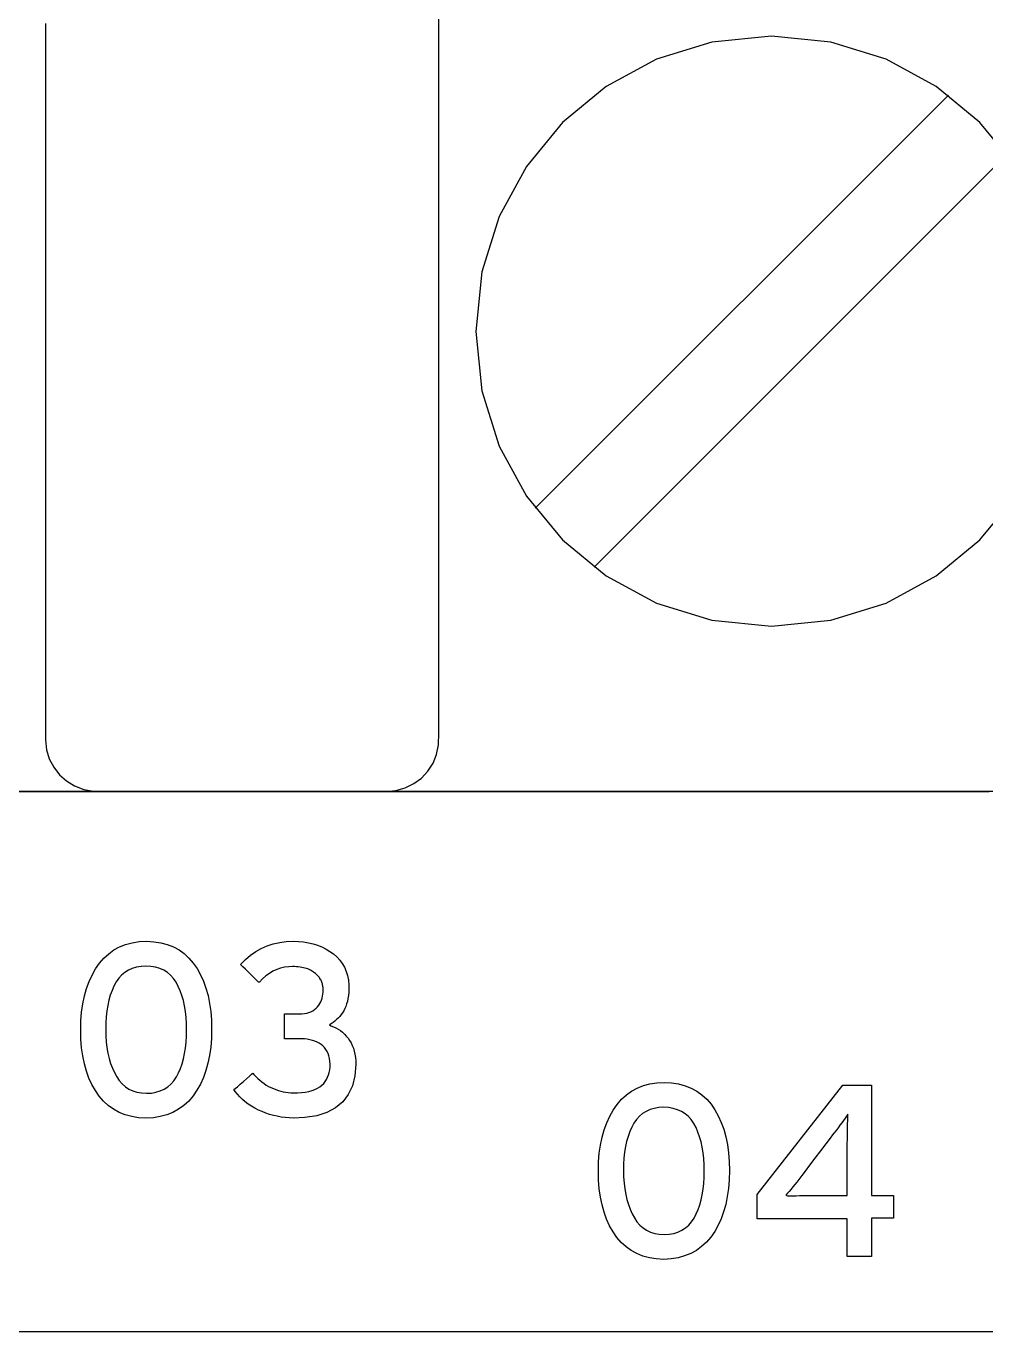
# Model space of a CAD drawing. Extents: x 1 to 47.7, y 0.2 to 35.
# Drawn here: x 27.349 to 27.893, y 10.665 to 11.405 of the extents above; entities that cross this region are included whole.
import ezdxf

# ---------------------------------------------------------------- set-up
doc = ezdxf.new("R2010")
doc.units = 0
doc.header["$MEASUREMENT"] = 0
for name, color, linetype in [('5_1___24__TARGET_LEDS___12', 7, 'CONTINUOUS'), ('6_1__EMPTY_IO_BOARD_POSITI', 7, 'CONTINUOUS'), ('6_2___8__INDEPENDENT_INPUT', 7, 'CONTINUOUS'), ('6_3___8__OPTOISO_INDEPENDE', 7, 'CONTINUOUS'), ('6_4___24__OPTOISO_INDEPEND', 7, 'CONTINUOUS'), ('6_5___8__INDEPENDENT_INPUT', 7, 'CONTINUOUS'), ('6_6___8__INDEPENDENT_INPUT', 7, 'CONTINUOUS'), ('6_7___8__OPTOISO_INDEPENDE', 7, 'CONTINUOUS'), ('6_8___8__OPTOISO_INDEPENDE', 7, 'CONTINUOUS'), ('8_0_____DWG', 7, 'CONTINUOUS')]:
    doc.layers.add(name, color=color, linetype=linetype)

msp = doc.modelspace()

# ---------------------------------------------------------------- linework, layer by layer
at = {"layer": '5_1___24__TARGET_LEDS___12'}
for points in [[(27.35966, 11.40652), (27.35966, 11.37679), (27.35966, 11.32502), (27.35966, 11.25921), (27.35966, 11.1874), (27.35966, 11.11759), (27.35966, 11.0578), (27.35966, 11.01604), (27.35966, 11.00034), (27.3602, 10.99478), (27.36176, 10.98958), (27.36423, 10.98482), (27.36751, 10.98062), (27.37151, 10.97706), (27.37612, 10.97424), (27.38124, 10.97227), (27.38677, 10.97124), (27.39129, 10.9711), (27.40309, 10.9711), (27.42364, 10.9711), (27.44976, 10.9711), (27.47827, 10.9711), (27.50598, 10.9711), (27.52971, 10.9711), (27.54628, 10.9711), (27.55252, 10.9711), (27.55821, 10.97163), (27.56355, 10.97314), (27.56843, 10.97555), (27.57274, 10.97875), (27.57639, 10.98264), (27.57928, 10.98714), (27.58131, 10.99213), (27.58237, 10.99753), (27.58251, 11.00444), (27.58251, 11.03416), (27.58251, 11.08594), (27.58251, 11.15174), (27.58251, 11.22356), (27.58251, 11.29337), (27.58251, 11.35316), (27.58251, 11.39491), (27.58251, 11.41061)], [(27.90974, 11.32546), (27.88931, 11.35025), (27.86455, 11.37072), (27.83614, 11.38617), (27.80475, 11.39594), (27.77105, 11.39935), (27.7373, 11.39594), (27.70587, 11.38617), (27.67743, 11.37072), (27.65265, 11.35025), (27.63221, 11.32546), (27.61678, 11.29702), (27.60702, 11.26561), (27.60362, 11.2319), (27.60702, 11.19822), (27.61678, 11.16685), (27.63221, 11.13847), (27.65265, 11.11375), (27.67743, 11.09335), (27.70587, 11.07795), (27.7373, 11.06822), (27.77105, 11.06483), (27.80475, 11.06822), (27.83614, 11.07795), (27.86455, 11.09335), (27.88931, 11.11375), (27.90974, 11.13847)], [(27.63721, 11.13167), (27.87147, 11.36593)], [(27.67063, 11.09825), (27.90489, 11.33251)], [(27.34107, 10.9711), (27.44018, 10.9711), (27.54553, 10.9711), (27.65666, 10.9711), (27.77314, 10.9711), (27.89452, 10.9711)]]:
    msp.add_lwpolyline(points, dxfattribs=at)
at = {"layer": '6_1__EMPTY_IO_BOARD_POSITI'}
msp.add_lwpolyline([(27.95083, 10.97103), (27.86365, 10.97103), (27.77871, 10.97103), (27.69614, 10.97103), (27.61611, 10.97103), (27.53877, 10.97103), (27.46427, 10.97103), (27.39277, 10.97103), (27.32442, 10.97103)], dxfattribs=at)
at = {"layer": '6_2___8__INDEPENDENT_INPUT'}
for points in [[(27.35966, 11.40652), (27.35966, 11.37679), (27.35966, 11.32502), (27.35966, 11.25921), (27.35966, 11.1874), (27.35966, 11.11759), (27.35966, 11.0578), (27.35966, 11.01604), (27.35966, 11.00034), (27.3602, 10.99478), (27.36176, 10.98958), (27.36423, 10.98482), (27.36751, 10.98062), (27.37151, 10.97706), (27.37612, 10.97424), (27.38124, 10.97227), (27.38677, 10.97124), (27.39129, 10.9711), (27.40309, 10.9711), (27.42364, 10.9711), (27.44976, 10.9711), (27.47827, 10.9711), (27.50598, 10.9711), (27.52971, 10.9711), (27.54628, 10.9711), (27.55252, 10.9711), (27.55821, 10.97163), (27.56355, 10.97314), (27.56843, 10.97555), (27.57274, 10.97875), (27.57639, 10.98264), (27.57928, 10.98714), (27.58131, 10.99213), (27.58237, 10.99753), (27.58251, 11.00444), (27.58251, 11.03416), (27.58251, 11.08594), (27.58251, 11.15174), (27.58251, 11.22356), (27.58251, 11.29337), (27.58251, 11.35316), (27.58251, 11.39491), (27.58251, 11.41061)], [(27.90974, 11.32546), (27.88931, 11.35025), (27.86455, 11.37072), (27.83614, 11.38617), (27.80475, 11.39594), (27.77105, 11.39935), (27.7373, 11.39594), (27.70587, 11.38617), (27.67743, 11.37072), (27.65265, 11.35025), (27.63221, 11.32546), (27.61678, 11.29702), (27.60702, 11.26561), (27.60362, 11.2319), (27.60702, 11.19822), (27.61678, 11.16685), (27.63221, 11.13847), (27.65265, 11.11375), (27.67743, 11.09335), (27.70587, 11.07795), (27.7373, 11.06822), (27.77105, 11.06483), (27.80475, 11.06822), (27.83614, 11.07795), (27.86455, 11.09335), (27.88931, 11.11375), (27.90974, 11.13847)], [(27.63721, 11.13167), (27.87147, 11.36593)], [(27.67063, 11.09825), (27.90489, 11.33251)], [(27.34107, 10.9711), (27.44018, 10.9711), (27.54553, 10.9711), (27.65666, 10.9711), (27.77314, 10.9711), (27.89452, 10.9711)]]:
    msp.add_lwpolyline(points, dxfattribs=at)
at = {"layer": '6_3___8__OPTOISO_INDEPENDE'}
for points in [[(27.35966, 11.40652), (27.35966, 11.37679), (27.35966, 11.32502), (27.35966, 11.25921), (27.35966, 11.1874), (27.35966, 11.11759), (27.35966, 11.0578), (27.35966, 11.01604), (27.35966, 11.00034), (27.3602, 10.99478), (27.36176, 10.98958), (27.36423, 10.98482), (27.36751, 10.98062), (27.37151, 10.97706), (27.37612, 10.97424), (27.38124, 10.97227), (27.38677, 10.97124), (27.39129, 10.9711), (27.40309, 10.9711), (27.42364, 10.9711), (27.44976, 10.9711), (27.47827, 10.9711), (27.50598, 10.9711), (27.52971, 10.9711), (27.54628, 10.9711), (27.55252, 10.9711), (27.55821, 10.97163), (27.56355, 10.97314), (27.56843, 10.97555), (27.57274, 10.97875), (27.57639, 10.98264), (27.57928, 10.98714), (27.58131, 10.99213), (27.58237, 10.99753), (27.58251, 11.00444), (27.58251, 11.03416), (27.58251, 11.08594), (27.58251, 11.15174), (27.58251, 11.22356), (27.58251, 11.29337), (27.58251, 11.35316), (27.58251, 11.39491), (27.58251, 11.41061)], [(27.90974, 11.32546), (27.88931, 11.35025), (27.86455, 11.37072), (27.83614, 11.38617), (27.80475, 11.39594), (27.77105, 11.39935), (27.7373, 11.39594), (27.70587, 11.38617), (27.67743, 11.37072), (27.65265, 11.35025), (27.63221, 11.32546), (27.61678, 11.29702), (27.60702, 11.26561), (27.60362, 11.2319), (27.60702, 11.19822), (27.61678, 11.16685), (27.63221, 11.13847), (27.65265, 11.11375), (27.67743, 11.09335), (27.70587, 11.07795), (27.7373, 11.06822), (27.77105, 11.06483), (27.80475, 11.06822), (27.83614, 11.07795), (27.86455, 11.09335), (27.88931, 11.11375), (27.90974, 11.13847)], [(27.63721, 11.13167), (27.87147, 11.36593)], [(27.67063, 11.09825), (27.90489, 11.33251)], [(27.34107, 10.9711), (27.44018, 10.9711), (27.54553, 10.9711), (27.65666, 10.9711), (27.77314, 10.9711), (27.89452, 10.9711)]]:
    msp.add_lwpolyline(points, dxfattribs=at)
at = {"layer": '6_4___24__OPTOISO_INDEPEND'}
for points in [[(27.35966, 11.40652), (27.35966, 11.37679), (27.35966, 11.32502), (27.35966, 11.25921), (27.35966, 11.1874), (27.35966, 11.11759), (27.35966, 11.0578), (27.35966, 11.01604), (27.35966, 11.00034), (27.3602, 10.99478), (27.36176, 10.98958), (27.36423, 10.98482), (27.36751, 10.98062), (27.37151, 10.97706), (27.37612, 10.97424), (27.38124, 10.97227), (27.38677, 10.97124), (27.39129, 10.9711), (27.40309, 10.9711), (27.42364, 10.9711), (27.44976, 10.9711), (27.47827, 10.9711), (27.50598, 10.9711), (27.52971, 10.9711), (27.54628, 10.9711), (27.55252, 10.9711), (27.55821, 10.97163), (27.56355, 10.97314), (27.56843, 10.97555), (27.57274, 10.97875), (27.57639, 10.98264), (27.57928, 10.98714), (27.58131, 10.99213), (27.58237, 10.99753), (27.58251, 11.00444), (27.58251, 11.03416), (27.58251, 11.08594), (27.58251, 11.15174), (27.58251, 11.22356), (27.58251, 11.29337), (27.58251, 11.35316), (27.58251, 11.39491), (27.58251, 11.41061)], [(27.90974, 11.32546), (27.88931, 11.35025), (27.86455, 11.37072), (27.83614, 11.38617), (27.80475, 11.39594), (27.77105, 11.39935), (27.7373, 11.39594), (27.70587, 11.38617), (27.67743, 11.37072), (27.65265, 11.35025), (27.63221, 11.32546), (27.61678, 11.29702), (27.60702, 11.26561), (27.60362, 11.2319), (27.60702, 11.19822), (27.61678, 11.16685), (27.63221, 11.13847), (27.65265, 11.11375), (27.67743, 11.09335), (27.70587, 11.07795), (27.7373, 11.06822), (27.77105, 11.06483), (27.80475, 11.06822), (27.83614, 11.07795), (27.86455, 11.09335), (27.88931, 11.11375), (27.90974, 11.13847)], [(27.63721, 11.13167), (27.87147, 11.36593)], [(27.67063, 11.09825), (27.90489, 11.33251)], [(27.34107, 10.9711), (27.44018, 10.9711), (27.54553, 10.9711), (27.65666, 10.9711), (27.77314, 10.9711), (27.89452, 10.9711)]]:
    msp.add_lwpolyline(points, dxfattribs=at)
at = {"layer": '6_5___8__INDEPENDENT_INPUT'}
for points in [[(27.35966, 11.40652), (27.35966, 11.37679), (27.35966, 11.32502), (27.35966, 11.25921), (27.35966, 11.1874), (27.35966, 11.11759), (27.35966, 11.0578), (27.35966, 11.01604), (27.35966, 11.00034), (27.3602, 10.99478), (27.36176, 10.98958), (27.36423, 10.98482), (27.36751, 10.98062), (27.37151, 10.97706), (27.37612, 10.97424), (27.38124, 10.97227), (27.38677, 10.97124), (27.39129, 10.9711), (27.40309, 10.9711), (27.42364, 10.9711), (27.44976, 10.9711), (27.47827, 10.9711), (27.50598, 10.9711), (27.52971, 10.9711), (27.54628, 10.9711), (27.55252, 10.9711), (27.55821, 10.97163), (27.56355, 10.97314), (27.56843, 10.97555), (27.57274, 10.97875), (27.57639, 10.98264), (27.57928, 10.98714), (27.58131, 10.99213), (27.58237, 10.99753), (27.58251, 11.00444), (27.58251, 11.03416), (27.58251, 11.08594), (27.58251, 11.15174), (27.58251, 11.22356), (27.58251, 11.29337), (27.58251, 11.35316), (27.58251, 11.39491), (27.58251, 11.41061)], [(27.90974, 11.32546), (27.88931, 11.35025), (27.86455, 11.37072), (27.83614, 11.38617), (27.80475, 11.39594), (27.77105, 11.39935), (27.7373, 11.39594), (27.70587, 11.38617), (27.67743, 11.37072), (27.65265, 11.35025), (27.63221, 11.32546), (27.61678, 11.29702), (27.60702, 11.26561), (27.60362, 11.2319), (27.60702, 11.19822), (27.61678, 11.16685), (27.63221, 11.13847), (27.65265, 11.11375), (27.67743, 11.09335), (27.70587, 11.07795), (27.7373, 11.06822), (27.77105, 11.06483), (27.80475, 11.06822), (27.83614, 11.07795), (27.86455, 11.09335), (27.88931, 11.11375), (27.90974, 11.13847)], [(27.63721, 11.13167), (27.87147, 11.36593)], [(27.67063, 11.09825), (27.90489, 11.33251)], [(27.34107, 10.9711), (27.44018, 10.9711), (27.54553, 10.9711), (27.65666, 10.9711), (27.77314, 10.9711), (27.89452, 10.9711)]]:
    msp.add_lwpolyline(points, dxfattribs=at)
at = {"layer": '6_6___8__INDEPENDENT_INPUT'}
for points in [[(27.35966, 11.40652), (27.35966, 11.37679), (27.35966, 11.32502), (27.35966, 11.25921), (27.35966, 11.1874), (27.35966, 11.11759), (27.35966, 11.0578), (27.35966, 11.01604), (27.35966, 11.00034), (27.3602, 10.99478), (27.36176, 10.98958), (27.36423, 10.98482), (27.36751, 10.98062), (27.37151, 10.97706), (27.37612, 10.97424), (27.38124, 10.97227), (27.38677, 10.97124), (27.39129, 10.9711), (27.40309, 10.9711), (27.42364, 10.9711), (27.44976, 10.9711), (27.47827, 10.9711), (27.50598, 10.9711), (27.52971, 10.9711), (27.54628, 10.9711), (27.55252, 10.9711), (27.55821, 10.97163), (27.56355, 10.97314), (27.56843, 10.97555), (27.57274, 10.97875), (27.57639, 10.98264), (27.57928, 10.98714), (27.58131, 10.99213), (27.58237, 10.99753), (27.58251, 11.00444), (27.58251, 11.03416), (27.58251, 11.08594), (27.58251, 11.15174), (27.58251, 11.22356), (27.58251, 11.29337), (27.58251, 11.35316), (27.58251, 11.39491), (27.58251, 11.41061)], [(27.90974, 11.32546), (27.88931, 11.35025), (27.86455, 11.37072), (27.83614, 11.38617), (27.80475, 11.39594), (27.77105, 11.39935), (27.7373, 11.39594), (27.70587, 11.38617), (27.67743, 11.37072), (27.65265, 11.35025), (27.63221, 11.32546), (27.61678, 11.29702), (27.60702, 11.26561), (27.60362, 11.2319), (27.60702, 11.19822), (27.61678, 11.16685), (27.63221, 11.13847), (27.65265, 11.11375), (27.67743, 11.09335), (27.70587, 11.07795), (27.7373, 11.06822), (27.77105, 11.06483), (27.80475, 11.06822), (27.83614, 11.07795), (27.86455, 11.09335), (27.88931, 11.11375), (27.90974, 11.13847)], [(27.63721, 11.13167), (27.87147, 11.36593)], [(27.67063, 11.09825), (27.90489, 11.33251)], [(27.34107, 10.9711), (27.44018, 10.9711), (27.54553, 10.9711), (27.65666, 10.9711), (27.77314, 10.9711), (27.89452, 10.9711)]]:
    msp.add_lwpolyline(points, dxfattribs=at)
at = {"layer": '6_7___8__OPTOISO_INDEPENDE'}
for points in [[(27.35966, 11.40652), (27.35966, 11.37679), (27.35966, 11.32502), (27.35966, 11.25921), (27.35966, 11.1874), (27.35966, 11.11759), (27.35966, 11.0578), (27.35966, 11.01604), (27.35966, 11.00034), (27.3602, 10.99478), (27.36176, 10.98958), (27.36423, 10.98482), (27.36751, 10.98062), (27.37151, 10.97706), (27.37612, 10.97424), (27.38124, 10.97227), (27.38677, 10.97124), (27.39129, 10.9711), (27.40309, 10.9711), (27.42364, 10.9711), (27.44976, 10.9711), (27.47827, 10.9711), (27.50598, 10.9711), (27.52971, 10.9711), (27.54628, 10.9711), (27.55252, 10.9711), (27.55821, 10.97163), (27.56355, 10.97314), (27.56843, 10.97555), (27.57274, 10.97875), (27.57639, 10.98264), (27.57928, 10.98714), (27.58131, 10.99213), (27.58237, 10.99753), (27.58251, 11.00444), (27.58251, 11.03416), (27.58251, 11.08594), (27.58251, 11.15174), (27.58251, 11.22356), (27.58251, 11.29337), (27.58251, 11.35316), (27.58251, 11.39491), (27.58251, 11.41061)], [(27.90974, 11.32546), (27.88931, 11.35025), (27.86455, 11.37072), (27.83614, 11.38617), (27.80475, 11.39594), (27.77105, 11.39935), (27.7373, 11.39594), (27.70587, 11.38617), (27.67743, 11.37072), (27.65265, 11.35025), (27.63221, 11.32546), (27.61678, 11.29702), (27.60702, 11.26561), (27.60362, 11.2319), (27.60702, 11.19822), (27.61678, 11.16685), (27.63221, 11.13847), (27.65265, 11.11375), (27.67743, 11.09335), (27.70587, 11.07795), (27.7373, 11.06822), (27.77105, 11.06483), (27.80475, 11.06822), (27.83614, 11.07795), (27.86455, 11.09335), (27.88931, 11.11375), (27.90974, 11.13847)], [(27.63721, 11.13167), (27.87147, 11.36593)], [(27.67063, 11.09825), (27.90489, 11.33251)], [(27.34107, 10.9711), (27.44018, 10.9711), (27.54553, 10.9711), (27.65666, 10.9711), (27.77314, 10.9711), (27.89452, 10.9711)]]:
    msp.add_lwpolyline(points, dxfattribs=at)
at = {"layer": '6_8___8__OPTOISO_INDEPENDE'}
for points in [[(27.35966, 11.40652), (27.35966, 11.37679), (27.35966, 11.32502), (27.35966, 11.25921), (27.35966, 11.1874), (27.35966, 11.11759), (27.35966, 11.0578), (27.35966, 11.01604), (27.35966, 11.00034), (27.3602, 10.99478), (27.36176, 10.98958), (27.36423, 10.98482), (27.36751, 10.98062), (27.37151, 10.97706), (27.37612, 10.97424), (27.38124, 10.97227), (27.38677, 10.97124), (27.39129, 10.9711), (27.40309, 10.9711), (27.42364, 10.9711), (27.44976, 10.9711), (27.47827, 10.9711), (27.50598, 10.9711), (27.52971, 10.9711), (27.54628, 10.9711), (27.55252, 10.9711), (27.55821, 10.97163), (27.56355, 10.97314), (27.56843, 10.97555), (27.57274, 10.97875), (27.57639, 10.98264), (27.57928, 10.98714), (27.58131, 10.99213), (27.58237, 10.99753), (27.58251, 11.00444), (27.58251, 11.03416), (27.58251, 11.08594), (27.58251, 11.15174), (27.58251, 11.22356), (27.58251, 11.29337), (27.58251, 11.35316), (27.58251, 11.39491), (27.58251, 11.41061)], [(27.90974, 11.32546), (27.88931, 11.35025), (27.86455, 11.37072), (27.83614, 11.38617), (27.80475, 11.39594), (27.77105, 11.39935), (27.7373, 11.39594), (27.70587, 11.38617), (27.67743, 11.37072), (27.65265, 11.35025), (27.63221, 11.32546), (27.61678, 11.29702), (27.60702, 11.26561), (27.60362, 11.2319), (27.60702, 11.19822), (27.61678, 11.16685), (27.63221, 11.13847), (27.65265, 11.11375), (27.67743, 11.09335), (27.70587, 11.07795), (27.7373, 11.06822), (27.77105, 11.06483), (27.80475, 11.06822), (27.83614, 11.07795), (27.86455, 11.09335), (27.88931, 11.11375), (27.90974, 11.13847)], [(27.63721, 11.13167), (27.87147, 11.36593)], [(27.67063, 11.09825), (27.90489, 11.33251)], [(27.34107, 10.9711), (27.44018, 10.9711), (27.54553, 10.9711), (27.65666, 10.9711), (27.77314, 10.9711), (27.89452, 10.9711)]]:
    msp.add_lwpolyline(points, dxfattribs=at)
at = {"layer": '8_0_____DWG'}
for points in [[(27.45378, 10.83624), (27.45365, 10.8311), (27.45326, 10.82619), (27.45261, 10.82152), (27.45169, 10.81709), (27.45052, 10.81289), (27.44909, 10.80894), (27.4474, 10.80522), (27.44545, 10.80175), (27.44323, 10.79852), (27.44076, 10.79563), (27.43804, 10.79313), (27.43507, 10.79099), (27.43186, 10.78923), (27.4284, 10.78784), (27.42468, 10.78683), (27.42073, 10.78619), (27.41652, 10.78592), (27.41236, 10.78619), (27.40844, 10.78682), (27.40477, 10.78782), (27.40134, 10.7892), (27.39815, 10.79094), (27.39521, 10.79306), (27.39252, 10.79554), (27.39006, 10.79839), (27.38786, 10.80158), (27.3859, 10.80501), (27.38421, 10.80868), (27.38278, 10.81261), (27.38161, 10.81678), (27.3807, 10.8212), (27.38005, 10.82588), (27.37966, 10.8308), (27.37953, 10.83597), (27.37966, 10.84113), (27.38006, 10.84606), (27.38072, 10.85074), (27.38164, 10.85518), (27.38282, 10.85938), (27.38427, 10.86334), (27.38599, 10.86706), (27.38796, 10.87054), (27.3902, 10.87377), (27.39269, 10.87666), (27.39541, 10.87917), (27.39837, 10.8813), (27.40158, 10.88305), (27.40502, 10.88441), (27.4087, 10.8854), (27.41262, 10.886), (27.41679, 10.88622), (27.42099, 10.88597), (27.42494, 10.88536), (27.42864, 10.88437), (27.43209, 10.88301), (27.43529, 10.88128), (27.43824, 10.87918), (27.44093, 10.87672), (27.44338, 10.87388), (27.44557, 10.87069), (27.44749, 10.86726), (27.44916, 10.86357), (27.45057, 10.85963), (27.45172, 10.85545), (27.45262, 10.85102), (27.45326, 10.84634), (27.45365, 10.84142)], [(27.53554, 10.81634), (27.53498, 10.8099), (27.53355, 10.80422), (27.53125, 10.79931), (27.52808, 10.79517), (27.52403, 10.79179), (27.51912, 10.78918), (27.51333, 10.78733), (27.50666, 10.78624), (27.49993, 10.78593), (27.49764, 10.78604), (27.49539, 10.78625), (27.49315, 10.78656), (27.49094, 10.78697), (27.48876, 10.78748), (27.4866, 10.78809), (27.48447, 10.7888), (27.48237, 10.78962), (27.48028, 10.79053), (27.47827, 10.79156), (27.47636, 10.79267), (27.47456, 10.79387), (27.47285, 10.79514), (27.47125, 10.7965), (27.46975, 10.79795), (27.46834, 10.79947), (27.46705, 10.80108), (27.46642, 10.8021), (27.4671, 10.80269), (27.46834, 10.80377), (27.46995, 10.80517), (27.47174, 10.80674), (27.47354, 10.8083), (27.47514, 10.80971), (27.47638, 10.81079), (27.47706, 10.81138), (27.47773, 10.81073), (27.47881, 10.80955), (27.47993, 10.80844), (27.48108, 10.8074), (27.48227, 10.80643), (27.48349, 10.80553), (27.48476, 10.8047), (27.48606, 10.80395), (27.48739, 10.80326), (27.48878, 10.80265), (27.49018, 10.80211), (27.49158, 10.80163), (27.49299, 10.80123), (27.4944, 10.8009), (27.49581, 10.80064), (27.49723, 10.80046), (27.49865, 10.80034), (27.50007, 10.80029), (27.5024, 10.80033), (27.50473, 10.80048), (27.50688, 10.80075), (27.50887, 10.80112), (27.5107, 10.8016), (27.51235, 10.8022), (27.51384, 10.8029), (27.51516, 10.80372), (27.51632, 10.80465), (27.5173, 10.80563), (27.51816, 10.80669), (27.5189, 10.80784), (27.51953, 10.80908), (27.52004, 10.81041), (27.52044, 10.81182), (27.52071, 10.81332), (27.52087, 10.81491), (27.52091, 10.81658), (27.52081, 10.81822), (27.52059, 10.81976), (27.52026, 10.8212), (27.51982, 10.82254), (27.51926, 10.82377), (27.51858, 10.82491), (27.51779, 10.82595), (27.51689, 10.82689), (27.51587, 10.82771), (27.51474, 10.82843), (27.51354, 10.82905), (27.51227, 10.82959), (27.51092, 10.83003), (27.50949, 10.83039), (27.508, 10.83067), (27.50643, 10.83085), (27.50478, 10.83095), (27.50375, 10.83096), (27.5032, 10.83096), (27.50219, 10.83096), (27.50088, 10.83096), (27.49941, 10.83096), (27.49794, 10.83096), (27.49663, 10.83096), (27.49562, 10.83096), (27.49507, 10.83096), (27.49501, 10.83113), (27.49501, 10.83213), (27.49501, 10.83383), (27.49501, 10.83599), (27.49501, 10.83835), (27.49501, 10.84067), (27.49501, 10.84272), (27.49501, 10.84425), (27.49501, 10.84501), (27.49517, 10.84505), (27.49586, 10.84505), (27.49696, 10.84505), (27.49831, 10.84505), (27.49978, 10.84505), (27.5012, 10.84505), (27.50242, 10.84505), (27.50331, 10.84505), (27.5037, 10.84505), (27.50497, 10.84509), (27.50637, 10.84523), (27.50768, 10.84547), (27.50891, 10.84582), (27.51005, 10.84626), (27.51111, 10.84681), (27.51208, 10.84746), (27.51297, 10.84822), (27.51377, 10.84907), (27.51446, 10.84996), (27.51506, 10.85089), (27.51559, 10.85186), (27.51603, 10.85287), (27.51638, 10.85393), (27.51666, 10.85503), (27.51685, 10.85618), (27.51696, 10.85737), (27.51699, 10.85849), (27.51698, 10.85897), (27.51696, 10.85946), (27.51691, 10.85995), (27.51685, 10.86046), (27.51677, 10.86097), (27.51668, 10.86148), (27.51656, 10.86201), (27.51643, 10.86254), (27.51627, 10.86307), (27.51604, 10.8636), (27.51578, 10.86412), (27.51549, 10.86462), (27.51518, 10.86512), (27.51483, 10.8656), (27.51446, 10.86606), (27.51406, 10.86652), (27.51363, 10.86697), (27.51317, 10.86742), (27.51268, 10.86788), (27.51216, 10.86831), (27.5116, 10.86873), (27.51101, 10.86913), (27.51039, 10.8695), (27.50973, 10.86985), (27.50904, 10.87019), (27.50831, 10.8705), (27.50753, 10.87078), (27.50669, 10.87102), (27.50581, 10.87124), (27.50488, 10.87142), (27.50391, 10.87157), (27.50289, 10.87168), (27.50183, 10.87177), (27.50073, 10.87183), (27.49958, 10.87185), (27.4975, 10.87177), (27.49513, 10.87147), (27.49285, 10.87094), (27.49065, 10.87019), (27.48853, 10.86922), (27.48649, 10.86802), (27.48454, 10.86659), (27.48266, 10.86494), (27.48087, 10.86307), (27.48034, 10.86306), (27.47943, 10.86395), (27.47806, 10.86531), (27.4764, 10.86694), (27.47463, 10.86867), (27.47295, 10.87033), (27.47152, 10.87173), (27.47053, 10.8727), (27.47016, 10.87307), (27.47288, 10.87584), (27.47574, 10.87829), (27.47876, 10.88041), (27.48193, 10.8822), (27.48525, 10.88366), (27.48872, 10.8848), (27.49234, 10.8856), (27.49611, 10.88608), (27.4999, 10.88622), (27.50292, 10.88611), (27.50583, 10.88583), (27.50861, 10.88537), (27.51129, 10.88474), (27.51384, 10.88394), (27.51628, 10.88296), (27.5186, 10.88181), (27.52081, 10.88049), (27.52289, 10.87899), (27.52477, 10.87733), (27.52642, 10.87551), (27.52785, 10.87354), (27.52905, 10.87143), (27.53002, 10.86916), (27.53076, 10.86674), (27.53128, 10.86417), (27.53157, 10.86145), (27.5316, 10.859), (27.53149, 10.85715), (27.5313, 10.85538), (27.53104, 10.85372), (27.53071, 10.85214), (27.53031, 10.85067), (27.52983, 10.84929), (27.52928, 10.848), (27.52865, 10.84681), (27.52794, 10.8457), (27.52717, 10.84464), (27.52636, 10.84363), (27.52549, 10.84269), (27.52459, 10.84179), (27.52364, 10.84096), (27.52264, 10.84017), (27.5216, 10.83945), (27.52051, 10.83878), (27.52129, 10.83828), (27.52276, 10.83774), (27.52415, 10.83711), (27.52548, 10.83638), (27.52674, 10.83555), (27.52793, 10.83462), (27.52905, 10.8336), (27.5301, 10.83247), (27.53108, 10.83124), (27.53199, 10.82995), (27.53279, 10.82857), (27.5335, 10.8271), (27.5341, 10.82553), (27.53459, 10.82388), (27.53499, 10.82213), (27.53527, 10.82029), (27.53546, 10.81836)], [(27.43955, 10.83597), (27.43948, 10.83959), (27.43926, 10.84305), (27.43889, 10.84637), (27.43838, 10.84953), (27.43773, 10.85254), (27.43693, 10.85539), (27.43598, 10.85809), (27.43489, 10.86065), (27.43363, 10.86302), (27.43216, 10.86513), (27.43051, 10.86695), (27.42866, 10.86851), (27.42662, 10.86978), (27.42438, 10.87078), (27.42195, 10.87151), (27.41933, 10.87195), (27.41652, 10.87212), (27.41375, 10.87196), (27.41117, 10.87151), (27.40878, 10.8708), (27.40658, 10.86981), (27.40457, 10.86855), (27.40275, 10.86702), (27.40111, 10.86522), (27.39967, 10.86314), (27.39841, 10.86081), (27.39729, 10.85831), (27.39633, 10.85565), (27.39551, 10.85283), (27.39486, 10.84984), (27.39435, 10.84669), (27.394, 10.84337), (27.3938, 10.83989), (27.39376, 10.83624), (27.39383, 10.83264), (27.39406, 10.8292), (27.39445, 10.82591), (27.39498, 10.82278), (27.39567, 10.8198), (27.39651, 10.81699), (27.3975, 10.81432), (27.39865, 10.81182), (27.39994, 10.80943), (27.4014, 10.80725), (27.40304, 10.80536), (27.40487, 10.80375), (27.40688, 10.80243), (27.40908, 10.8014), (27.41146, 10.80066), (27.41403, 10.8002), (27.41679, 10.80002), (27.4196, 10.80019), (27.42222, 10.80065), (27.42463, 10.80139), (27.42686, 10.80241), (27.42888, 10.80371), (27.43071, 10.80529), (27.43234, 10.80716), (27.43378, 10.80931), (27.43501, 10.81167), (27.43607, 10.81414), (27.43699, 10.81678), (27.43777, 10.81958), (27.43841, 10.82254), (27.43891, 10.82566), (27.43926, 10.82893), (27.43948, 10.83237)], [(27.74727, 10.75621), (27.74714, 10.75106), (27.74675, 10.74615), (27.7461, 10.74148), (27.74519, 10.73705), (27.74402, 10.73286), (27.74259, 10.7289), (27.7409, 10.72519), (27.73895, 10.72171), (27.73673, 10.71848), (27.73426, 10.7156), (27.73154, 10.71309), (27.72857, 10.71095), (27.72535, 10.70919), (27.72189, 10.7078), (27.71818, 10.70679), (27.71422, 10.70615), (27.71002, 10.70589), (27.70585, 10.70615), (27.70194, 10.70678), (27.69826, 10.70779), (27.69483, 10.70916), (27.69165, 10.71091), (27.6887, 10.71302), (27.686, 10.7155), (27.68355, 10.71836), (27.68134, 10.72154), (27.67939, 10.72497), (27.6777, 10.72864), (27.67627, 10.73257), (27.6751, 10.73674), (27.67419, 10.74117), (27.67353, 10.74584), (27.67314, 10.75076), (27.67301, 10.75593), (27.67315, 10.7611), (27.67354, 10.76602), (27.6742, 10.7707), (27.67513, 10.77514), (27.67632, 10.77934), (27.67777, 10.7833), (27.67948, 10.78702), (27.68146, 10.7905), (27.6837, 10.79374), (27.68618, 10.79663), (27.6889, 10.79914), (27.69187, 10.80126), (27.69507, 10.80301), (27.69851, 10.80438), (27.70219, 10.80536), (27.70611, 10.80596), (27.71027, 10.80619), (27.71448, 10.80594), (27.71843, 10.80532), (27.72213, 10.80433), (27.72558, 10.80297), (27.72878, 10.80124), (27.73173, 10.79915), (27.73442, 10.79668), (27.73687, 10.79384), (27.73906, 10.79066), (27.74098, 10.78722), (27.74265, 10.78353), (27.74406, 10.7796), (27.74522, 10.77541), (27.74612, 10.77098), (27.74676, 10.7663), (27.74715, 10.76138)], [(27.73303, 10.75593), (27.73296, 10.75955), (27.73274, 10.76302), (27.73238, 10.76633), (27.73187, 10.76949), (27.73121, 10.7725), (27.73041, 10.77535), (27.72946, 10.77806), (27.72837, 10.78061), (27.72711, 10.78298), (27.72565, 10.78509), (27.724, 10.78692), (27.72215, 10.78847), (27.72011, 10.78974), (27.71788, 10.79074), (27.71545, 10.79147), (27.71283, 10.79192), (27.71002, 10.79209), (27.70725, 10.79192), (27.70467, 10.79148), (27.70228, 10.79076), (27.70007, 10.78978), (27.69806, 10.78852), (27.69624, 10.78698), (27.69461, 10.78518), (27.69317, 10.7831), (27.6919, 10.78077), (27.69078, 10.77828), (27.68982, 10.77562), (27.68901, 10.77279), (27.68835, 10.7698), (27.68785, 10.76665), (27.6875, 10.76333), (27.6873, 10.75985), (27.68726, 10.75621), (27.68733, 10.7526), (27.68756, 10.74916), (27.68794, 10.74587), (27.68848, 10.74274), (27.68916, 10.73977), (27.69, 10.73695), (27.691, 10.73429), (27.69214, 10.73178), (27.69343, 10.72939), (27.69489, 10.72721), (27.69653, 10.72532), (27.69835, 10.72372), (27.70037, 10.7224), (27.70256, 10.72137), (27.70495, 10.72062), (27.70752, 10.72016), (27.71027, 10.71998), (27.71308, 10.72016), (27.7157, 10.72061), (27.71812, 10.72135), (27.72034, 10.72237), (27.72236, 10.72367), (27.72419, 10.72526), (27.72582, 10.72712), (27.72726, 10.72927), (27.72849, 10.73163), (27.72956, 10.73411), (27.73048, 10.73675), (27.73126, 10.73954), (27.7319, 10.7425), (27.73239, 10.74562), (27.73275, 10.7489), (27.73296, 10.75234)], [(27.81447, 10.78827), (27.81368, 10.78714), (27.81283, 10.78595), (27.81192, 10.78469), (27.81096, 10.78337), (27.80994, 10.78198), (27.80886, 10.78053), (27.80772, 10.77901), (27.80653, 10.77743), (27.80576, 10.77641), (27.80435, 10.77454), (27.80197, 10.77141), (27.799, 10.76749), (27.79579, 10.76326), (27.79272, 10.7592), (27.79013, 10.75579), (27.78841, 10.75351), (27.78771, 10.7526), (27.78655, 10.75108), (27.78541, 10.74962), (27.78431, 10.74823), (27.78324, 10.74691), (27.7822, 10.74565), (27.78119, 10.74445), (27.78022, 10.74332), (27.77928, 10.74225), (27.78012, 10.74196), (27.78172, 10.74196), (27.78339, 10.74197), (27.78513, 10.74198), (27.78693, 10.742), (27.78879, 10.74202), (27.79072, 10.74204), (27.79271, 10.74207), (27.79424, 10.74209), (27.79542, 10.74209), (27.79777, 10.74209), (27.80089, 10.74209), (27.80438, 10.74209), (27.80784, 10.74209), (27.81087, 10.74209), (27.81308, 10.74209), (27.81406, 10.74209), (27.81407, 10.74291), (27.81407, 10.74562), (27.81407, 10.74967), (27.81407, 10.75449), (27.81407, 10.75951), (27.81407, 10.76417), (27.81407, 10.76789), (27.81407, 10.77011), (27.81409, 10.77153), (27.81413, 10.77392), (27.81417, 10.77622), (27.81421, 10.77844), (27.81425, 10.78057), (27.8143, 10.78262), (27.81436, 10.78459), (27.81441, 10.78647)]]:
    msp.add_lwpolyline(points, close=True, dxfattribs=at)
for points in [[(27.82777, 10.72928), (27.82777, 10.70744), (27.81407, 10.70744), (27.81407, 10.72881), (27.7631, 10.72881), (27.7631, 10.74272), (27.81162, 10.80463), (27.82777, 10.80463), (27.82777, 10.74209), (27.84024, 10.74209), (27.84024, 10.72928), (27.82777, 10.72928)], [(27.94705, 10.66478), (27.88615, 10.66478), (27.82619, 10.66478), (27.76718, 10.66478), (27.70914, 10.66478), (27.65208, 10.66478), (27.596, 10.66478), (27.54092, 10.66478), (27.48686, 10.66478), (27.43382, 10.66478), (27.38182, 10.66478), (27.33087, 10.66478)]]:
    msp.add_lwpolyline(points, dxfattribs=at)

doc.saveas('drawing.dxf')
